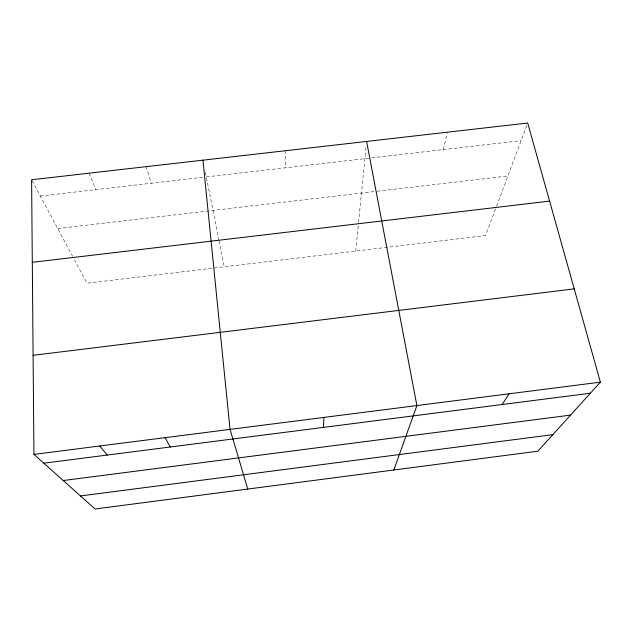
<?xml version="1.0" encoding="UTF-8"?>
<svg xmlns="http://www.w3.org/2000/svg" width="632" height="632" viewBox="0 0 632 632"><rect width="100%" height="100%" fill="white"/><g stroke="black" fill="none" stroke-linecap="round" stroke-linejoin="round"><path stroke-width="0.47" stroke-dasharray="3.16 2.37" d="M355.721 251.07L358.384 224.257M358.573 222.306L366.133 146.221M443.293 149.61L447.464 132.199M495.528 208.9L485.558 235.538L86.979 283.223L73.462 257.975M496.562 206.15L527.696 123.019M57.725 228.563L376.166 191.354M377.146 191.235L507.867 175.965M40.306 196.039L203.393 177.244M206.293 176.913L370.779 157.968M371.758 157.85L521.092 140.644M32.058 180.626L72.538 256.244M89.033 173.2L95.93 189.632M146.15 166.666L151.261 183.256M205.368 172.26L218.838 239.797M219.028 240.745L224.226 266.799M285.103 150.772L285.901 167.741"/><path stroke-width="0.95" d="M323.434 427.39L323.892 417.412M393.839 469.987L416.891 405.554L366.607 141.45M502.163 404.512L509.06 393.807M600.4 382.155L537.856 451.193L95.1 508.981L33.946 454.384L31.6 179.765L527.696 123.019L600.4 382.155L33.946 454.384M63.232 480.525L570.546 415.106M80.501 495.938L552.858 434.634M43.798 463.185L590.375 393.223M33.101 355.31L574.227 288.871M32.303 262.32L549.603 201.11M99.722 446.002L107.211 455.064M165.086 437.668L170.245 446.998M247.776 489.049L230.04 429.381L202.951 160.165"/></g></svg>
